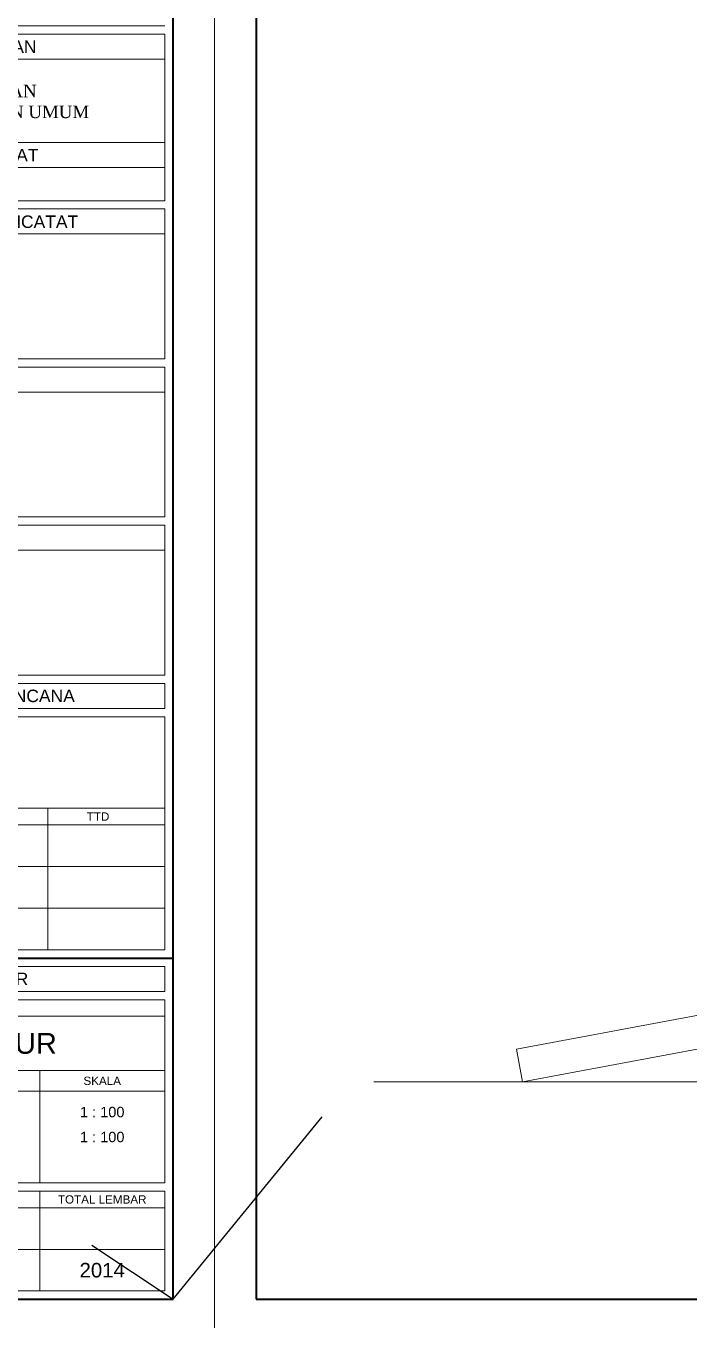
# Model space of a CAD drawing. Header units: inches. Extents: x 249 to 1192, y -18 to 440.
# Drawn here: x 664.69 to 680.61, y 225.99 to 257.09 of the extents above; entities that cross this region are included whole.
import ezdxf
from ezdxf.enums import TextEntityAlignment as Align

# ---------------------------------------------------------------- set-up
doc = ezdxf.new("R2010")
doc.units = ezdxf.units.IN
doc.header["$MEASUREMENT"] = 0
for name, color, linetype, lineweight in [('GRS KOP', 1, 'Continuous', 40), ('KOP', 7, 'Continuous', 20), ('KUSEN', 16, 'Continuous', 15), ('LANTAI', 135, 'Continuous', 9)]:
    doc.layers.add(name, color=color, linetype=linetype, lineweight=lineweight)
doc.styles.add('R', font='romantic.ttf')
doc.styles.get("Standard").update_dxf_attribs({"font": 'arial.ttf'})

# ---------------------------------------------------------------- blocks, each defined once
blk = doc.blocks.new('KOP-ARS')
at = {"layer": 'GRS KOP'}
for p, q in [((1, 54), (1, 1)), ((83, 1), (83, 54)), ((73, 9.2), (83, 9.2)), ((1, 1), (83, 1))]:
    blk.add_line(p, q, dxfattribs=at)
at = {"layer": 'KOP'}
for p, q in [((82.8, 31.6), (73.2, 31.6)), ((82.8, 31.4), (73.2, 31.4)), ((82.8, 27.4), (82.8, 31.4)), ((82.8, 30.8), (73.2, 30.8)), ((82.8, 28.8), (73.2, 28.8)), ((82.8, 28.2), (73.2, 28.2)), ((82.8, 27.4), (73.2, 27.4)), ((82.8, 27.2), (73.2, 27.2)), ((82.8, 23.6), (82.8, 27.2)), ((82.8, 26.6), (73.2, 26.6)), ((82.8, 23.6), (73.2, 23.6)), ((82.8, 23.4), (73.2, 23.4)), ((82.8, 19.8), (82.8, 23.4)), ((82.8, 22.8), (73.2, 22.8)), ((82.8, 19.8), (73.2, 19.8)), ((82.8, 19.6), (73.2, 19.6)), ((82.8, 16), (82.8, 19.6)), ((82.8, 19), (73.2, 19)), ((82.8, 16), (73.2, 16)), ((82.8, 15), (73.2, 15)), ((82.8, 9.4), (82.8, 15)), ((82.8, 12.8), (73.2, 12.8)), ((79.993, 9.4), (79.993, 12.8)), ((82.8, 12.4), (73.2, 12.4)), ((82.8, 11.4), (73.2, 11.4)), ((82.8, 10.4), (73.2, 10.4)), ((82.8, 9.4), (73.2, 9.4)), ((73.2, 7.8), (82.8, 7.8)), ((73.2, 6.5), (82.8, 6.5)), ((79.8, 3.8), (79.8, 6.5)), ((73.2, 6), (82.8, 6)), ((79.8, 1.2), (79.8, 3.6)), ((73.2, 3.2), (82.8, 3.2)), ((73.2, 2.2), (82.8, 2.2))]:
    blk.add_line(p, q, dxfattribs=at)
for points in [[(0, 0), (84, 0), (84, 55), (0, 55)], [(73.2, 15.2), (82.8, 15.2), (82.8, 15.8), (73.2, 15.8)], [(73.2, 8.4), (82.8, 8.4), (82.8, 9), (73.2, 9)], [(73.2, 3.8), (82.8, 3.8), (82.8, 8.2), (73.2, 8.2)], [(73.2, 1.2), (82.8, 1.2), (82.8, 3.6), (73.2, 3.6)]]:
    blk.add_lwpolyline(points, close=True, dxfattribs=at)
for s, height, p in [('NAMA KEGIATAN', 0.3, (78, 31.1)), ('LOKASI / ALAMAT', 0.3, (78, 28.5)), ('MENGETAHUI / MENCATAT', 0.3, (78, 26.9)), ('KONSULTAN PERENCANA', 0.3, (78, 15.5)), ('TTD', 0.2, (81.2, 12.6)), ('DATA GAMBAR', 0.3, (78, 8.7)), ('ARSITEKTUR', 0.5, (78, 7.15)), ('SKALA', 0.2, (81.3, 6.25)), ('TOTAL LEMBAR', 0.2, (81.3, 3.4))]:
    blk.add_text(s, height=height, dxfattribs=at).set_placement(p, align=Align.MIDDLE)
at = {"layer": 'KOP', "insert": (73.529, 30.184), "char_height": 0.3, "attachment_point": 1, "style": 'R'}
blk.add_mtext_dynamic_manual_height_columns('\\pi2.8239;PERENCANAAN\\P\\pi1.6183;BALAI PERTEMUAN UMUM', width=8.94019, gutter_width=1.75, heights=[0], dxfattribs=at)
at = {"layer": 'KOP'}
for tag, height, p in [('SUKMA', 0.2, (78, 9.9)), ('1:100', 0.25, (81.3, 5.5)), ('1:100', 0.25, (81.3, 4.9)), ('1:100', 0.25, (81.3, 4.3)), ('AR-01', 0.35, (78.15, 2.7)), ('10', 0.35, (81.3, 2.7)), ('2012', 0.35, (81.3, 1.7))]:
    blk.add_attdef(tag, text='', height=height, dxfattribs=at).set_placement(p, align=Align.MIDDLE)
for p in [(73.7, 5.325), (73.7, 4.725), (73.7, 4.125)]:
    blk.add_attdef('-', p, '', height=0.35, dxfattribs=at)

msp = doc.modelspace()

# ---------------------------------------------------------------- linework, layer by layer
at = {"layer": 'DEFPOINTS'}
msp.add_lwpolyline([(666.266, 227.7883), (668.2179, 226.4885), (671.7963, 230.8754)], dxfattribs=at)
at = {"layer": 'KUSEN'}
for points in [[(676.4646, 232.4984), (685.2807, 234.1528, 0.0488149), (686.1224, 234.3976), (688.8619, 235.4937)], [(676.6121, 231.7122), (685.5052, 233.3809, 0.0488149), (686.3469, 233.6258), (689.3621, 234.8322)]]:
    msp.add_lwpolyline(points, format="xyb", dxfattribs=at)
msp.add_lwpolyline([(676.6121, 231.7122), (676.4646, 232.4984)], dxfattribs=at)
at = {"layer": 'LANTAI'}
msp.add_lwpolyline([(689.5121, 231.7122), (673.0431, 231.7122)], dxfattribs=at)

# ---------------------------------------------------------------- block references
at = {"layer": 'KOP'}
ref = msp.add_blockref('KOP-ARS', (585.2179, 225.4885), dxfattribs=at)
ref.add_attrib('1:100', '1 : 100', dxfattribs={"height": 0.25}).set_placement((666.5179, 230.3885), align=Align.MIDDLE)
ref.add_attrib('1:100', '1 : 100', dxfattribs={"height": 0.25}).set_placement((666.5179, 230.9885), align=Align.MIDDLE)
ref.add_attrib('2012', '2014', dxfattribs={"height": 0.35}).set_placement((666.5179, 227.1885), align=Align.MIDDLE)
msp.add_blockref('KOP-ARS', (669.2179, 225.4885), dxfattribs=at)

doc.saveas('drawing.dxf')
